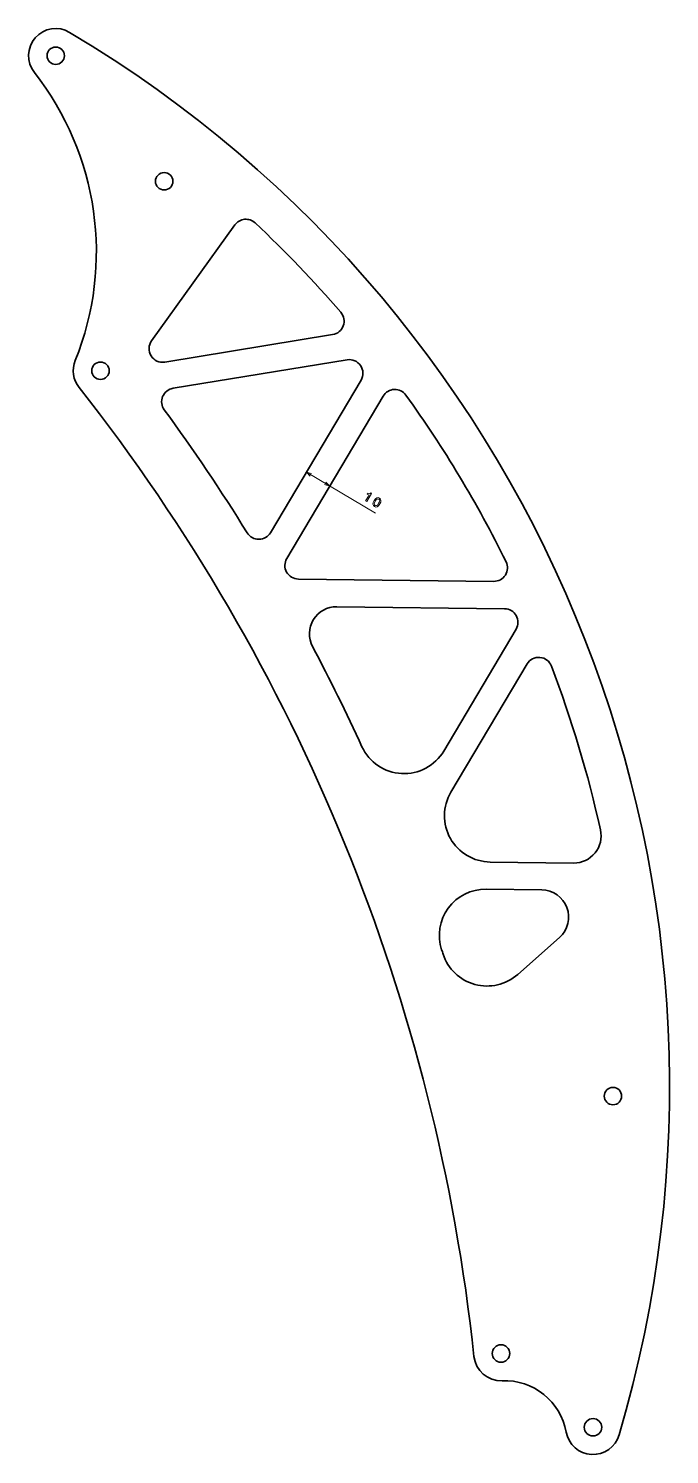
# Model space of a CAD drawing. Extents: x 78 to 313, y 29 to 553.
import ezdxf

# ---------------------------------------------------------------- set-up
doc = ezdxf.new("R2010")
doc.units = 0

msp = doc.modelspace()

# ---------------------------------------------------------------- linework, layer by layer
at = {"color": 7, "lineweight": 35}
for p, q in [((122.771194, 438.537262), (153.371918, 481.13739)), ((127.640915, 430.686066), (189.340302, 440.80011)), ((130.661697, 421.047791), (194.665222, 431.53952)), ((199.773727, 424.053375), (166.485886, 367.96933)), ((172.48204, 358.47937), (207.925476, 418.195221)), ((176.721451, 350.927734), (248.528259, 350.062164)), ((190.889282, 340.756226), (252.516632, 340.013367)), ((256.756042, 332.461731), (230.176315, 287.679626)), ((232.817581, 272.537323), (260.801697, 319.685547)), ((247.231598, 246.861725), (277.906647, 246.491959)), ((245.763809, 236.878693), (266.225616, 236.632034)), ((272.732513, 219.144287), (257.354584, 205.534576))]:
    msp.add_line(p, q, dxfattribs=at)
at = {"color": 7, "lineweight": 13}
msp.add_line((179.687347, 390.211426), (205.030624, 375.169281), dxfattribs=at)
for points in [[(181.612808, 389.670532), (179.687347, 390.211426), (181.084412, 388.780273)], [(186.361221, 385.648285), (188.286697, 385.107391), (186.889633, 386.538544)]]:
    msp.add_lwpolyline(points, dxfattribs=at)
for points in [[(201.455231, 379.617188), (201.849884, 379.382935), (203.649155, 382.414398), (203.354263, 382.589447), (203.119171, 382.371216), (202.857513, 382.286072), (202.557205, 382.323578), (202.207016, 382.484497), (202.024246, 382.176575), (202.726822, 381.759583)], [(204.573456, 379.754517), (204.23439, 379.035034), (204.149918, 378.428314), (204.30014, 377.940369), (204.69455, 377.57724), (205.197876, 377.407532), (205.698181, 377.509369), (206.185959, 377.876709), (206.659485, 378.516388), (206.991653, 379.234131), (207.068848, 379.551941), (207.083023, 379.842621), (206.9328, 380.330566), (206.545303, 380.695435), (206.03508, 380.863403), (205.532196, 380.757202), (205.04007, 380.392456)], [(204.989807, 379.507416), (205.335953, 380.011597), (205.66832, 380.324554), (205.994766, 380.429901), (206.331665, 380.33548), (206.571564, 380.087524), (206.635437, 379.750519), (206.519913, 379.308868), (206.243149, 378.763519), (205.894424, 378.255005), (205.562057, 377.942047), (205.235611, 377.8367), (204.905624, 377.932861), (204.658813, 378.179047), (204.59494, 378.516083), (204.710464, 378.957733)]]:
    msp.add_lwpolyline(points, close=True, dxfattribs=at)
at = {"color": 7, "lineweight": 35}
for centre in [(87.538498, 543.357422), (127.404449, 497.190002), (103.991394, 427.52002), (292.378906, 160.772644), (251.219879, 66.125237), (285.042542, 38.995296)]:
    msp.add_circle(centre, 3.2, dxfattribs=at)
for centre, radius, start, end in [((87.538498, 543.357422), 10, 59.241345, 218.144115), ((-138.158875, 164.124664), 451.312579, 343.528458, 59.241345), ((-4.31012, 471.22464), 106.787458, 338.023677, 38.144117), ((157.432816, 478.220337), 5, 46.73839, 144.309384), ((-138.158875, 164.124664), 436.312579, 40.761589, 46.73839), ((188.531479, 445.734253), 5, 279.309381, 40.761589), ((126.832092, 435.620209), 5, 144.309384, 279.309381), ((103.991394, 427.52002), 10, 158.02368, 218.219234), ((195.474045, 426.605377), 5, 329.309382, 99.30938), ((-450.336914, -8.994663), 695.567131, 6.111716, 38.219229), ((131.47052, 416.113647), 5, 99.30938, 216.154413), ((212.225159, 415.643219), 5, 35.672172, 149.309383), ((-138.158875, 164.124664), 436.312579, 26.275546, 35.672172), ((-450.336914, -8.994663), 715.567131, 31.782127, 36.154418), ((162.186203, 370.521332), 5, 211.782122, 329.309382), ((176.781723, 355.927368), 5, 149.309383, 269.309383), ((248.588531, 355.061798), 5, 269.309383, 26.275546), ((190.768753, 330.756958), 10, 89.309382, 207.921194), ((252.45636, 335.013733), 5, 329.309382, 89.309382), ((-450.336914, -8.994663), 715.567131, 24.634199, 27.921188), ((265.101379, 317.133514), 5, 20.778226, 149.309383), ((-138.158875, 164.124664), 436.312579, 12.513165, 20.778226), ((215.557404, 296.356476), 17, 204.634192, 329.309382), ((247.436493, 263.860474), 17, 149.309383, 269.309383), ((278.027191, 256.491211), 10, 269.309383, 12.513165), ((245.558899, 219.879929), 17, 89.309382, 198.205618), ((266.105072, 226.632767), 10, 311.509383, 89.309382), ((-450.336914, -8.994663), 715.567131, 18.072708, 18.205623), ((246.087967, 218.264969), 17, 198.072703, 311.509383), ((251.219879, 66.125237), 10, 186.111717, 272.221523), ((252.501953, 33.075409), 23.074681, 10.31067, 92.221522), ((285.042542, 38.995296), 10, 190.310671, 343.528458)]:
    msp.add_arc(centre, radius, start, end, dxfattribs=at)

doc.saveas('drawing.dxf')
